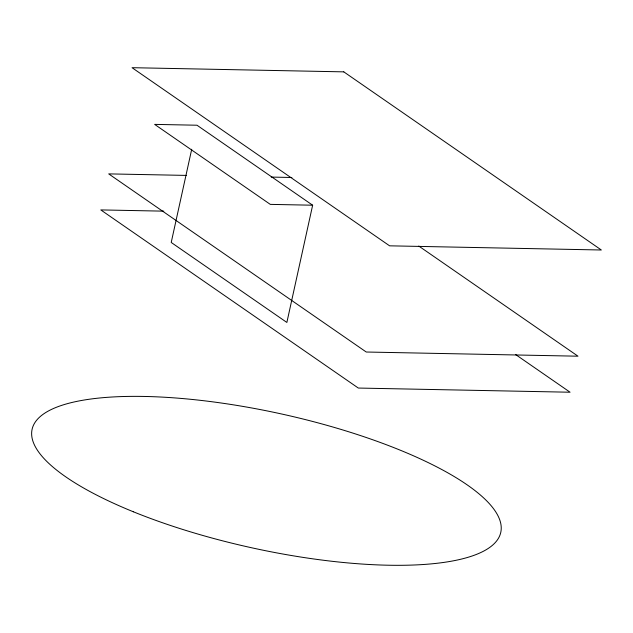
<?xml version="1.0" encoding="UTF-8"?>
<svg xmlns="http://www.w3.org/2000/svg" width="633" height="633" viewBox="0 0 633 633"><rect width="100%" height="100%" fill="white"/><g stroke="black" fill="none" stroke-linecap="round" stroke-linejoin="round"><path stroke-width="0.95" d="M191.712 149.246L171.219 242.463L286.868 322.45L312.647 205.211L196.998 125.223L154.642 124.384L270.291 204.38L312.647 205.211M186.506 175.412L108.694 173.885L366.254 352.019L578 356.197L418.761 246.047M271.201 177.082L291.884 177.493M163.805 211.153L100.774 209.911L358.325 388.053L570.08 392.223L515.642 354.575M343.798 71.861L132.044 67.691L389.596 245.826L601.35 250.003L343.798 71.861M133.318 511.765A239.931 68.546 12.4 0 0 500.497 533.461A239.931 68.546 12.4 0 0 165.514 397.295A239.931 68.546 12.4 0 0 133.318 511.765"/></g></svg>
